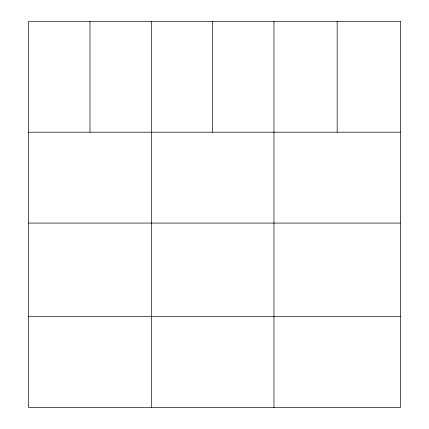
<?xml version="1.0" encoding="UTF-8"?>
<svg xmlns="http://www.w3.org/2000/svg" width="429" height="429" viewBox="0 0 429 429"><rect width="100%" height="100%" fill="white"/><g stroke="black" fill="none" stroke-linecap="round" stroke-linejoin="round"><path stroke-width="0.64" d="M28.657 132.207L400.343 132.207M28.657 223.069L400.343 223.069M28.657 316.688L400.343 316.688M337.156 21.45L337.156 132.207M273.97 21.45L273.97 407.55M212.639 21.45L212.639 132.207M151.314 21.45L151.314 407.55M89.988 21.45L89.988 132.207M400.343 21.45L28.657 21.45L28.657 407.55L400.343 407.55L400.343 21.45"/></g></svg>
